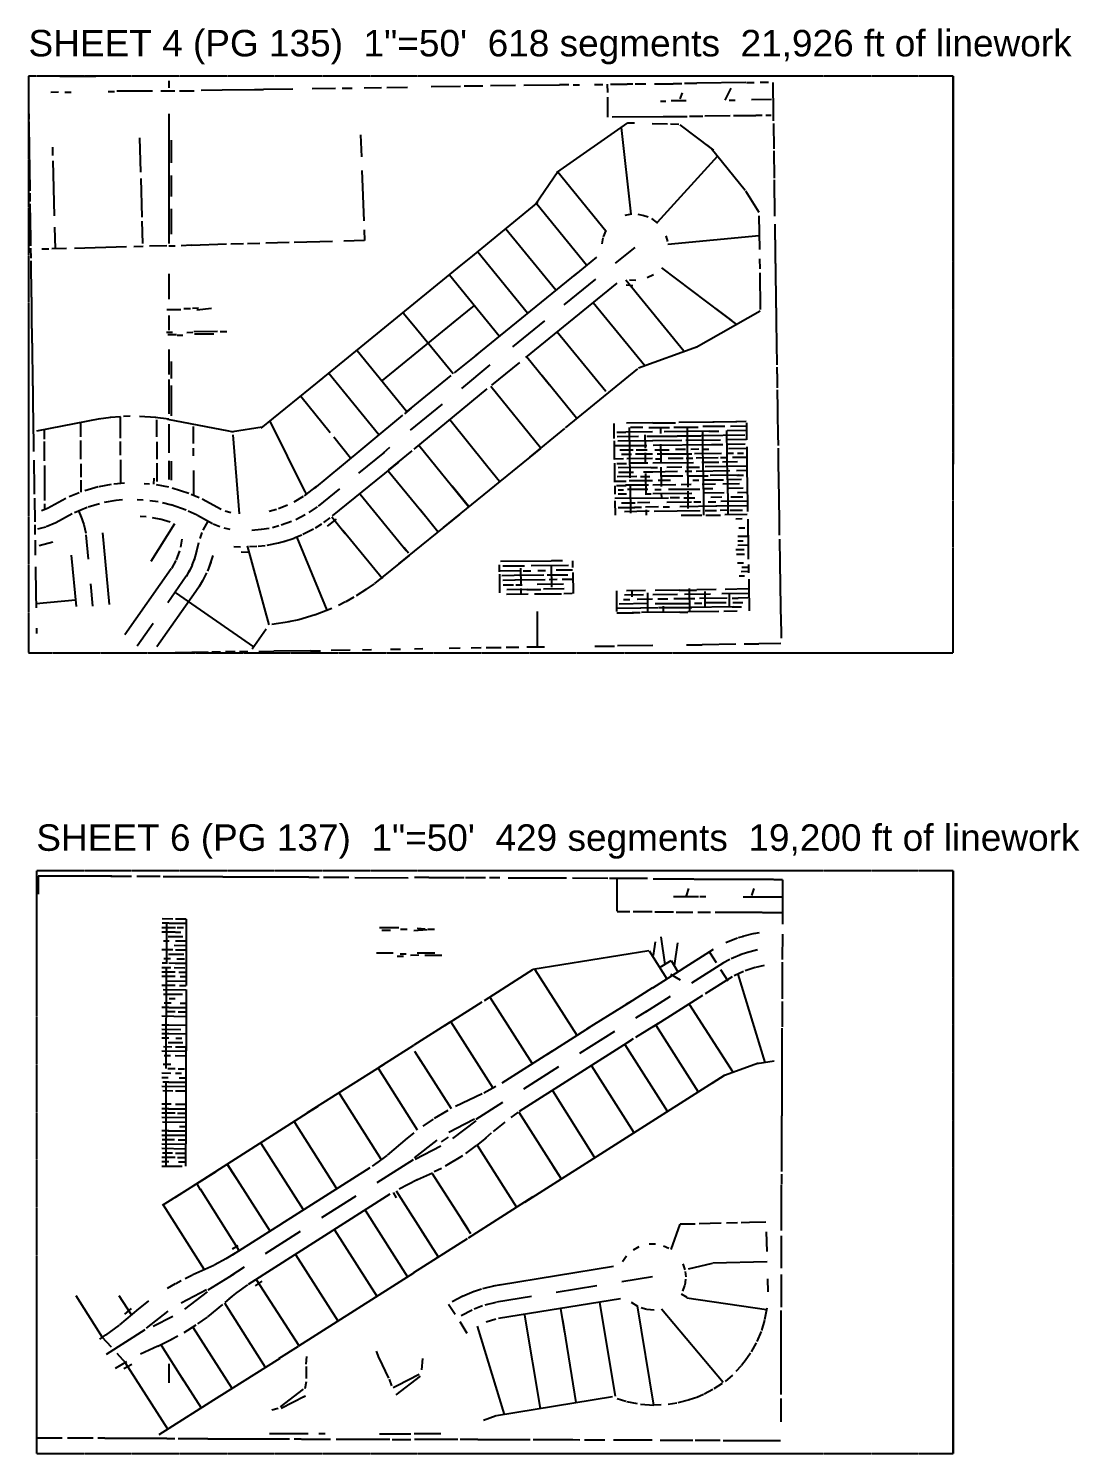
# Model space of a CAD drawing. Extents: x -2600 to 3275, y -994 to 4983.
# Drawn here: x 1688 to 3275, y -994 to 1159 of the extents above; entities that cross this region are included whole.
import ezdxf

# ---------------------------------------------------------------- set-up
doc = ezdxf.new("R2010")
doc.units = 0
doc.linetypes.add('DASHED', pattern=[0.75, 0.5, -0.25])
for name, color, linetype in [('SHEET4_LINEWORK', 3, 'CONTINUOUS'), ('SHEET6_LINEWORK', 6, 'CONTINUOUS'), ('SHEET_FRAME', 8, 'DASHED'), ('TITLEBLOCK', 2, 'CONTINUOUS')]:
    doc.layers.add(name, color=color, linetype=linetype)
doc.styles.get("Standard").update_dxf_attribs({"font": 'Arial'})

msp = doc.modelspace()

# ---------------------------------------------------------------- linework, layer by layer
at = {"layer": 'SHEET4_LINEWORK'}
for p, q in [((1734.8333, 1086.8333), (1789.1667, 1086.8333)), ((1899.5, 1080), (1899.5, 1069.3333)), ((2771.3339, 1077.2892), (2697.3324, 1076.4117)), ((2772.3333, 1077.5), (2783.6667, 1077.5)), ((2793, 1077.8333), (2805.5, 1077.8333)), ((2812, 1077.3333), (2812.3113, 1030.3321)), ((3084.5, 1086.8333), (3084.5, 500.6667)), ((1687.6667, 1054.8333), (1687.6667, 1030.1667)), ((1733.1667, 1062.6667), (1721.3333, 1062.5)), ((1742.6667, 1062.8333), (1752, 1062.8333)), ((1808, 1063.8333), (1817.3333, 1063.8333)), ((1865.334, 1064.4087), (1820.9993, 1064.105)), ((1865.5, 1064.6667), (1875.1667, 1064.6667)), ((1887.5, 1065), (1908.6667, 1065)), ((1915.6667, 1065), (1937.6667, 1065)), ((1980.0005, 1065.6136), (1948.3333, 1065.3333)), ((2029.1674, 1066.4366), (1980.1659, 1065.904)), ((2029.3333, 1066.6667), (2042.5, 1066.6667)), ((2087.0006, 1067.2564), (2042.666, 1066.9154)), ((2151.5, 1068.1667), (2116.3333, 1067.8333)), ((2176.6667, 1068.5), (2161.6667, 1068.3333)), ((2220.8338, 1069.1222), (2194.8333, 1068.8333)), ((2259.9993, 1069.8743), (2229.1667, 1069.3333)), ((2339.9989, 1071.5641), (2295.6667, 1070.8333)), ((2374.1669, 1071.9833), (2345.6667, 1071.6667)), ((2423.5, 1072.6667), (2385.5, 1072.1667)), ((2489.5003, 1073.4559), (2435.8329, 1073.0613)), ((2504, 1073.8333), (2489.6667, 1073.6667)), ((2510.5, 1074), (2519.8333, 1074)), ((2542.5, 1074.5), (2555.3333, 1074.5)), ((2561.8333, 1074.6667), (2562, 1062.3333)), ((2562.3333, 1055.3333), (2562.3333, 1025.1667)), ((2566.8333, 1074.8333), (2591.8333, 1074.8333)), ((2592, 1075.1667), (2600.5, 1075.1667)), ((2604, 1075.3333), (2620.1667, 1075.3333)), ((2633.1667, 1075.5), (2661.5, 1075.5)), ((2661.6667, 1075.8333), (2674.5, 1075.8333)), ((2675, 1062), (2671.5, 1052.5)), ((2678.3333, 1076.1667), (2697.1667, 1076.1667)), ((2748.3333, 1068.8333), (2739.3333, 1050.8333)), ((2642.3333, 1049.3333), (2650.3333, 1049.3333)), ((2680.8333, 1049.6667), (2658.5, 1049.5)), ((2746.1667, 1050.8333), (2755, 1050.8333)), ((2810.1667, 1051.6667), (2779.4993, 1051.4308)), ((1688, 1030), (1688, 1022)), ((1688.1667, 1017.8333), (1688.1667, 995)), ((1899.5, 1029.8333), (1899.5, 834.1667)), ((2592.6667, 1016.6667), (2485.0732, 941.3001)), ((2646.3325, 1025.7552), (2569.4998, 1025.0199)), ((2592.8333, 1016.6667), (2603.1667, 1016.5)), ((2629.6667, 1015.6667), (2652.6667, 1015)), ((2646.5, 1026), (2682.6667, 1026)), ((2657.3333, 1014.8333), (2670.1667, 1014.5)), ((2671.2594, 1013.5685), (2718.584, 977.945)), ((2686.3333, 1026.3333), (2706, 1026.3333)), ((2747.5, 1027.1667), (2709.5, 1026.6667)), ((2752.3333, 1027.5), (2786.1667, 1027.5)), ((2786.3333, 1027.8333), (2795.6667, 1027.8333)), ((2801.3333, 1028), (2809.3333, 1028)), ((2812.6667, 1030.1667), (2812.6667, 1019.5)), ((2812.8333, 1015.3333), (2813.3333, 977.3333)), ((1688.6667, 994.8333), (1688.6667, 960.5)), ((1855.3333, 993.8333), (1856.8333, 942.1667)), ((1903.1667, 990.1667), (1903.1667, 955.8333)), ((2189.2218, 998.3284), (2190.6718, 965.3409)), ((2582.8006, 1009.4963), (2597.6667, 878.5)), ((1723.6667, 979.6667), (1724, 967.1667)), ((2712, 983), (2722.1667, 975.1667)), ((2718.8333, 978.3333), (2770.1101, 914.9224)), ((2813.4815, 973.9998), (2813.937, 932.9993)), ((1689, 960.3333), (1689, 948)), ((1689.2431, 947.8339), (1689.5, 913.6667)), ((1724.3333, 959.1667), (1726.5, 875.8333)), ((2728.3333, 966), (2637.412, 865.7465)), ((1857.1667, 932.5), (1858.6667, 874.1667)), ((1903.1667, 937.1667), (1903.1667, 905.3333)), ((2191.3333, 944.6667), (2193.9656, 868.3321)), ((2487.1667, 942.5), (2453.61, 893.1519)), ((2487.3333, 942.6667), (2559.5, 853.5)), ((2814.0845, 930.3341), (2814.6059, 875.3328)), ((1689.6667, 910), (1689.6667, 897.6667)), ((2770.8333, 913.6667), (2790.8333, 881.3333)), ((1689.8333, 894.1667), (1690.5219, 841.8336)), ((1903.1667, 886.3333), (1903.1667, 848.3333)), ((2456.8333, 896.5), (2358.4907, 815.4756)), ((2455.6667, 894), (2530.4216, 801.7698)), ((1859, 868), (1859.8333, 834.3333)), ((2598.3333, 878.5), (2588.3333, 876.3333)), ((2608, 878.5), (2617.3333, 876.6667)), ((2615.5, 877.1667), (2623.5, 874.3333)), ((2628.5, 871.8333), (2637.6667, 865.1667)), ((2791.0127, 875.8335), (2791.6561, 824.9999)), ((2815, 863.5), (2815.1667, 839.8333)), ((1690.6667, 841.6667), (1690.6667, 830.6667)), ((1727.1667, 858.8333), (1728, 826.3333)), ((2194.5, 855), (2195.1667, 838.6667)), ((2408.7037, 856.3635), (2484, 764)), ((2555.3333, 842.8333), (2553.5, 833.6667)), ((2559.8333, 853.8333), (2555.8333, 844.5)), ((2650.5, 845.6667), (2652.8333, 837.3333)), ((2791.1555, 845.7841), (2653.5125, 832.7023)), ((2815.4167, 839.6673), (2815.6667, 804.1667)), ((1690.8333, 827), (1691, 812)), ((1718.5, 825.8333), (1707.8333, 825.5)), ((1744.8333, 826.5), (1723, 826)), ((1835.8333, 829), (1757.0032, 826.8809)), ((1860.8333, 829.6667), (1846.6667, 829.3333)), ((1896.6631, 830.646), (1870.5, 830)), ((1899.5, 830.8333), (1909.3333, 830.8333)), ((1933.8333, 831.5), (1918.3333, 830.8333)), ((1986.6626, 832.9618), (1934.0009, 831.3032)), ((2012.3333, 833.5), (1993.1667, 833.1667)), ((2037.3333, 834.3333), (2018.3333, 833.8333)), ((2081.3333, 835.5), (2045.9988, 834.7206)), ((2146.8354, 837.0674), (2088.8333, 835.8333)), ((2195, 838.5), (2164.1667, 837.6667)), ((2366.1667, 821.5), (2441.385, 729.5423)), ((2603.3333, 828.3333), (2573.6667, 804.3333)), ((1691.2358, 808.1673), (1691.7724, 753.1661)), ((2343.3686, 803.6608), (2126.9046, 626.7461)), ((2360.3333, 817.3333), (2335.8789, 797.6505)), ((2545.5, 813.6667), (2511.2542, 785.394)), ((2643.8333, 797.5), (2757.1918, 712.0333)), ((2792, 811.1667), (2792.1667, 796.1667)), ((2815.8952, 804.0007), (2816.6342, 736.9996)), ((1899.5, 788.1667), (1899.5, 750.1667)), ((2323.5, 786.8333), (2398.8333, 694.6667)), ((2515.9516, 789.5593), (2362.5814, 664.4002)), ((2544.1667, 780.3333), (2496.5, 741.5)), ((2589.8333, 779.5), (2677.6667, 672)), ((2595.5, 779.1667), (2604.8333, 778.6667)), ((2631.5, 786.6667), (2622.3333, 782.1667)), ((2792.3783, 789.6672), (2793, 734.3333)), ((2576.3333, 774.3333), (2438.5731, 661.9105)), ((2590.6667, 772), (2600.5, 771)), ((1692, 753), (1692, 742.8333)), ((1692.3333, 742.6667), (1692.3333, 705.8333)), ((1896.6667, 734.6667), (1917.6667, 734.5)), ((1922.3333, 736), (1932.3333, 736)), ((1944.3333, 736.5), (1935.1667, 736.1667)), ((1964.1667, 735.8333), (1942, 733.6667)), ((2360.8333, 740.6667), (2329.2754, 714.7012)), ((2540.735, 744.9197), (2618.5, 649.6972)), ((2792.9639, 731.8972), (2696.4162, 677.3149)), ((2725.3333, 736), (2749.5, 717.8333)), ((2817, 736.8333), (2817, 715.3333)), ((1899.5, 725.6667), (1899.5, 703.5)), ((2331.782, 716.8962), (2222, 627.1667)), ((2253.6667, 729.6667), (2269, 710.8333)), ((2269.4134, 710.7325), (2329.1667, 638)), ((2467.0031, 717.4963), (2418.8333, 678.1667)), ((2817.2218, 715.1673), (2817.9641, 650.8329)), ((1692.8333, 705.6667), (1692.8333, 683.8333)), ((1896.3333, 700.5), (1905, 700.5)), ((1898, 696.8333), (1911, 696.8333)), ((1912.1667, 695.5), (1920.8333, 695.5)), ((1936, 699.6667), (1927, 699.5)), ((1973, 701.3333), (1937.1667, 700.8333)), ((1967.6667, 697.5), (1938.3333, 697.1667)), ((1977.1667, 701.5), (1987.1667, 701.5)), ((2486.4284, 700.6078), (2559.8445, 611.3425)), ((1693.0459, 683.6672), (1693.7742, 619.3327)), ((1899.5, 674.1667), (1899.5, 636.1667)), ((2183.9226, 672.7699), (2259.3333, 580.6667)), ((2698.3333, 678.1667), (2608.8965, 645.9912)), ((1903.1667, 656), (1903.1667, 630.1667)), ((2365.6667, 667.1667), (2330.6667, 638.6667)), ((2384.5177, 650.6812), (2341.5, 615.3333)), ((2429.34, 654.4917), (2387, 620.3333)), ((2440.1667, 662.8333), (2474.6532, 620.6556)), ((2818.1667, 647.3333), (2818.1667, 637.5)), ((1899.5, 628.6667), (1899.5, 576.6667)), ((2131.8333, 631), (2038.8333, 555.1667)), ((2141.3333, 638.1667), (2216.8125, 545.6497)), ((2325.5, 634.6667), (2257.2927, 578.9203)), ((2463.4354, 634.7493), (2515.3333, 570.6667)), ((2607.3442, 644.9868), (2498.113, 555.7324)), ((2818.5, 637.3333), (2818.5, 616.1667)), ((1694, 619.1667), (1694.1667, 595.6667)), ((1903.1667, 619.5), (1903.1667, 573.6667)), ((2098.8333, 603.6667), (2143.3333, 548.6667)), ((2379.8022, 614.5378), (2269.6292, 523.7122)), ((2385.8333, 618.8333), (2461.1667, 525.8333)), ((2818.75, 613.3341), (2819, 584.3333)), ((1694.3333, 594.8333), (1695.1842, 530.1669)), ((2265.8333, 585.6667), (2255.6667, 577.1667)), ((2312.3333, 591.5), (2264.2933, 552.253)), ((2819.2361, 584.1672), (2819.5897, 537.4994)), ((1795.1667, 569.3333), (1699.6667, 550.8333)), ((1766.1667, 563.6667), (1766.1667, 542.3333)), ((1811.8333, 571.5), (1793.5, 569)), ((1826.5047, 572.6089), (1810.8333, 571.3333)), ((1826.1667, 572.5), (1826.1667, 540)), ((1841, 573.1667), (1831.3333, 573)), ((1855.1667, 573.1667), (1879.8333, 571.6667)), ((1878.8333, 571.6667), (1899.5273, 569.2321)), ((1881.1667, 567.8333), (1881.1667, 542.3333)), ((1897.8145, 569.0701), (1989.6667, 551.1667)), ((1899.5, 561.5), (1899.5, 517.8333)), ((2052.3333, 565.6667), (2104.4979, 459.9167)), ((2252.6667, 574.8333), (2154.0988, 493.0475)), ((2324, 568.1667), (2379.298, 499.305)), ((2571.8333, 562.3333), (2571.8333, 539.8333)), ((2630.3338, 563.2914), (2591.1667, 562.8333)), ((2630.5, 563.5), (2665, 563.5)), ((2723.3332, 564.347), (2670.1665, 563.6782)), ((2757.5006, 564.7547), (2721.3333, 564.5)), ((2771.6667, 565.1667), (2756, 565)), ((2772.1667, 563.1667), (2772.1667, 537.6667)), ((1711.1667, 552.8333), (1711.3333, 538.5)), ((1936.3333, 557.6667), (1936.3333, 532.1667)), ((1987, 551.5), (1996.6667, 549.8333)), ((2040.8333, 556.8333), (1995.8333, 549.8333)), ((1996.5, 545.3333), (2005.8333, 426)), ((2148.7856, 541.9619), (2174, 510.3333)), ((2497.3333, 554.8333), (2444.5428, 511.448)), ((2576.5, 549.1667), (2590, 549.1667)), ((2608.8294, 542.8917), (2577, 542.3333)), ((2630, 549.8333), (2590.1666, 549.3385)), ((2595.1667, 556.1667), (2596.1693, 480.1667)), ((2615.6667, 556.3333), (2596.8333, 556.1667)), ((2618.8333, 545), (2619, 525)), ((2621.8333, 543), (2630, 543)), ((2624.6667, 556.5), (2655.8333, 556.5)), ((2630.1667, 543), (2667.5, 543)), ((2642.1667, 555.6667), (2642.1667, 547)), ((2716.1672, 550.623), (2647.6667, 549.8333)), ((2662.5, 557), (2699.3333, 557)), ((2667.6667, 543.5), (2703.3333, 543.5)), ((2682.3333, 557), (2682.3333, 534.8333)), ((2769.5, 544.6667), (2703.4993, 543.8902)), ((2705.6667, 550.6667), (2705.6667, 536.5)), ((2739.6667, 557.8333), (2705.9997, 557.5354)), ((2715.1667, 550.8333), (2730.1667, 550.8333)), ((2742.1667, 551.5), (2743.1396, 477.1663)), ((2772, 551.6667), (2742.8333, 551.1667)), ((2772, 558.5), (2748, 558)), ((1695.3333, 530), (1695.3333, 519.8333)), ((1711.3333, 535), (1711.3333, 506)), ((1766.3333, 536.8333), (1766.3333, 508.3333)), ((1826.3333, 535), (1826.3333, 514.6667)), ((1881.3333, 534.8333), (1881.3333, 508.6667)), ((1936.5, 524.8333), (1936.5, 513.3333)), ((2225.2446, 519.0707), (2186.1667, 487.3333)), ((2233.1667, 525.8333), (2223.6667, 518)), ((2266.9129, 520.9024), (2231.6667, 492.1667)), ((2277.3333, 529.6667), (2352.3699, 437.0928)), ((2460.9703, 524.4978), (2314.2276, 405.4637)), ((2572.1667, 536.3333), (2572.5, 508)), ((2572.3333, 528.8333), (2599.1667, 528.8333)), ((2630.3337, 536.1187), (2577.6661, 535.7398)), ((2580.6667, 522.3333), (2601, 522.3333)), ((2599.3333, 529.3333), (2621.6667, 529.3333)), ((2605.3333, 522.5), (2622.3333, 522.5)), ((2619.1667, 517.8333), (2619.3333, 502.8333)), ((2674.3337, 536.4558), (2630.4994, 536.0678)), ((2719.5007, 530.2713), (2631.3333, 529.3333)), ((2633.6667, 522.6667), (2655.3333, 522.6667)), ((2642.5, 531.3333), (2642.7636, 508.6678)), ((2680.1667, 523.1667), (2665.1667, 523)), ((2733.1674, 537.2244), (2680.332, 536.8722)), ((2682.5479, 534.6672), (2683.3333, 466.3333)), ((2700.3333, 523.3333), (2688.3333, 523.1667)), ((2734.5, 517.1667), (2693.4993, 516.7328)), ((2705.5, 523.6667), (2715.5, 523.6667)), ((2705.9005, 536.3339), (2706.2623, 489.6661)), ((2719.6667, 530.5), (2736.6667, 530.5)), ((2772.1667, 538), (2740.9999, 537.6719)), ((2742.5, 517.5), (2752.5, 517.5)), ((2770.3333, 531.1667), (2744.3333, 530.8333)), ((2772.3333, 524.5), (2745.1667, 524.1667)), ((2758.6667, 517.6667), (2767.6667, 517.6667)), ((2772.5, 527), (2772.5, 516.3333)), ((2819.8333, 537.3333), (2819.8333, 529.3333)), ((2820, 525.1667), (2820.2465, 489.6661)), ((1695.6667, 507), (1696.1598, 464.8333)), ((1711.6667, 498.8333), (1711.6667, 445.8333)), ((1766.5, 501.5), (1766.5, 481.1667)), ((1826.5, 507.3333), (1826.5, 471.6667)), ((1881.5, 502.3333), (1881.5, 474.8333)), ((1899.5, 506), (1899.5, 477.5)), ((1903.1667, 505.5), (1903.1667, 476.8333)), ((2160.3333, 498.5), (2118.9839, 464.3178)), ((2246.3813, 503.9409), (2146.587, 422.9314)), ((2374.8333, 505), (2399.1667, 475)), ((2586.1667, 508.8333), (2572.6667, 508.6667)), ((2572.6667, 502.1667), (2573, 473.6667)), ((2576.5, 502), (2591.1667, 502)), ((2627.5004, 495.7944), (2578.1667, 495.3333)), ((2598.5, 515.6667), (2583.5, 515.5)), ((2630.1667, 509.3333), (2591.4995, 509.0667)), ((2623.1667, 502.5), (2594.6667, 502.1667)), ((2630.3333, 516), (2604.3333, 515.8333)), ((2627.6667, 496), (2637.8333, 495.8333)), ((2692.3336, 503.1496), (2630.5, 502.3333)), ((2634.5, 509.1667), (2644.5, 509.1667)), ((2675.5007, 516.2142), (2637.1667, 516)), ((2642.8333, 510.6667), (2643, 502.6667)), ((2642.8333, 496.5), (2643.3333, 467.3333)), ((2674.6667, 496.3333), (2652, 496)), ((2676.3333, 509.6667), (2653.6667, 509.3333)), ((2675.6667, 516.5), (2689.8333, 516.5)), ((2681, 509.8333), (2691.3333, 509.8333)), ((2681.6667, 496.5), (2701.1667, 496.5)), ((2729.1622, 510.5869), (2696, 510)), ((2704.6667, 503.6667), (2730.1667, 503.6667)), ((2772.6683, 497.7176), (2709.6667, 496.8333)), ((2743, 510.6667), (2733.1667, 510.5)), ((2758.8333, 504.1667), (2736.1667, 504)), ((2772.6667, 511.1667), (2751.1667, 510.8333)), ((2772.8333, 516.1667), (2772.8333, 481)), ((1766.6667, 476.5), (1766.6667, 458.6667)), ((1876.8333, 479.6667), (1876.6667, 470.5)), ((1936.6667, 491.1667), (1936.6667, 454.3333)), ((2230.8333, 490.8333), (2287.3229, 422.3247)), ((2573.1667, 475.3333), (2590.5, 475.3333)), ((2606.5, 482.3333), (2576.6667, 482)), ((2578.6667, 488.6667), (2601.3333, 488.6667)), ((2630.334, 475.9054), (2595, 475.6667)), ((2612.1667, 482.5), (2626, 482.5)), ((2616.6667, 489.1667), (2630.3333, 489.1667)), ((2619.6667, 486.6667), (2619.9425, 455.4995)), ((2667.8244, 489.9998), (2630.5, 489)), ((2657.5, 476.1667), (2638.6667, 476)), ((2675.8341, 482.8839), (2642.1667, 482.6667)), ((2689.8333, 489.8333), (2679.3333, 489.6667)), ((2684.5, 483.3333), (2714.1667, 483.3333)), ((2691.3333, 476.6667), (2700.1667, 476.6667)), ((2747.1672, 490.6225), (2696.3333, 490)), ((2706, 477), (2737.6667, 477)), ((2706.5323, 489.5003), (2707.1039, 436.3327)), ((2759.5005, 484.1146), (2717.4993, 483.7396)), ((2764.5, 477.6667), (2743.1667, 477.3333)), ((2743.5, 477), (2743.5, 456.6667)), ((2772.8333, 491.1667), (2757, 490.8333)), ((2757.5, 484.3333), (2767.8333, 484.3333)), ((2773.1579, 480.8332), (2773.8333, 429.5)), ((2820.5, 489.5), (2820.5, 479.1667)), ((2820.6711, 479.0001), (2821.5, 416)), ((1696.3333, 464.6667), (1696.3333, 455.3333)), ((1764, 457.5), (1749, 451.3333)), ((1793.1378, 466.4358), (1772.6667, 460.6667)), ((1812.3333, 470), (1793.8333, 466.5)), ((1832.5, 472), (1816.6667, 470.6667)), ((1862.3333, 471.8333), (1870.5, 471.3333)), ((1880.5, 470), (1899.3333, 466.5)), ((1904.5, 465.1667), (1929.6667, 457)), ((1933.1667, 455.6667), (1945.5, 450.5)), ((2102.6667, 452.1667), (2088.6667, 443.5)), ((2102.5, 464.5), (2106.8333, 455.6667)), ((2122.8333, 467.8333), (2103.8333, 453)), ((2157.3333, 463.8333), (2125.1667, 437.6667)), ((2188.6667, 455.6667), (2258.2711, 370.6157)), ((2327.5, 468.1667), (2352.1667, 438)), ((2573.1667, 468), (2573.3333, 455.3333)), ((2576, 468.8333), (2590.6667, 468.8333)), ((2578.1667, 462.1667), (2586.3333, 462.1667)), ((2591.1667, 455.6667), (2578.5, 455.5)), ((2624.1667, 469.3333), (2589.4995, 469.0646)), ((2623.3333, 462.6667), (2592.3326, 462.4387)), ((2596.5619, 468.834), (2597, 427)), ((2619.1667, 456.1667), (2628, 456.1667)), ((2689.8336, 456.6235), (2630.4986, 456.1966)), ((2665.6658, 469.7205), (2630.5, 469.1667)), ((2633.5, 462.6667), (2643.5, 462.6667)), ((2643.5, 457.5), (2643.6667, 448.8333)), ((2654.1667, 463), (2666.8333, 463)), ((2667, 463.3333), (2701.5, 463.3333)), ((2688.6667, 470), (2673.6667, 469.8333)), ((2683.5, 460.1667), (2683.7889, 434.1662)), ((2725.5, 470.6667), (2705.3333, 470.3333)), ((2738.6667, 457.5), (2706.3331, 457.1861)), ((2721.3333, 463.8333), (2707, 463.6667)), ((2761.5, 471), (2736.6667, 470.8333)), ((2743.8333, 456.5), (2743.8333, 423.8333)), ((2767, 464.5), (2745.5, 464.3333)), ((2773.1667, 458.1667), (2758.6667, 457.8333)), ((1696.5, 449.6667), (1697.027, 413.8337)), ((1716.3333, 434), (1707.3333, 430.1667)), ((1711.8333, 441.1667), (1711.8333, 432.3333)), ((1743.8333, 448.8333), (1716.5, 434)), ((1776.3333, 435.5), (1757, 427.5)), ((1795, 441.1667), (1777.8333, 436)), ((1819.6667, 445.8333), (1802, 442.8333)), ((1829.8333, 446.8333), (1819.3333, 445.8333)), ((1851.6667, 447.3333), (1860.6667, 447.1667)), ((1870.8333, 446.1667), (1883.5, 444.3333)), ((1890, 443), (1903.5, 439.6667)), ((1903.1667, 440), (1926, 431.6667)), ((1928.8333, 430.5), (1942.5, 424.1667)), ((1950, 448.3333), (1978.6771, 432.8527)), ((1984.5, 430.5), (1993.3333, 427.8333)), ((2062.5, 432.5), (2051.1667, 429.5)), ((2079, 438.8333), (2065.5, 433.5)), ((2123.8333, 436.6667), (2111.3333, 428)), ((2279.8333, 431.6667), (2306.1655, 399.3324)), ((2654.4988, 449.767), (2573.5, 448.8333)), ((2573.5, 445.5), (2573.8333, 424)), ((2578.3333, 435.6667), (2603.6667, 435.6667)), ((2583.1667, 442.5), (2604, 442.5)), ((2602.8333, 436), (2613.8333, 436)), ((2626.1667, 442.8333), (2607.3333, 442.6667)), ((2639.1615, 436.4835), (2619.8333, 436.1667)), ((2620.5, 432), (2620.5, 423.8333)), ((2646.5, 436.3333), (2655.8333, 436.3333)), ((2689, 443.3333), (2651.8328, 443.0805)), ((2671, 450), (2656.8333, 449.8333)), ((2727.1663, 437.3632), (2671.6669, 436.6517)), ((2677.5, 450.1667), (2694.3333, 450.1667)), ((2703.3333, 443.6667), (2692.5, 443.5)), ((2707.3333, 437.5), (2707.3333, 424)), ((2710, 430.6667), (2726.8333, 430.6667)), ((2714.3333, 444), (2726, 444)), ((2735, 450.8333), (2718.1667, 450.6667)), ((2773.6676, 438.0771), (2725.9993, 437.5645)), ((2744.5, 431.1667), (2732.6667, 430.8333)), ((2773.6667, 444.8333), (2733.3333, 444.3333)), ((2747.1667, 431.3333), (2766.3333, 431.3333)), ((2748.6667, 451.3333), (2766.6667, 451.3333)), ((1697.1667, 409.5), (1697.3333, 394.5)), ((1728.8333, 412.1667), (1714.5, 406.1667)), ((1753.8333, 426), (1729.1667, 412.3333)), ((1763.5, 429.5), (1767.1667, 421)), ((1766.8333, 422.1667), (1771.3333, 409.8333)), ((1771.3333, 409.6667), (1774.1667, 396.6667)), ((1856.3333, 422.1667), (1865.3333, 421.6667)), ((1908.3333, 410.6667), (1872.3108, 353.8476)), ((1874.3333, 420.5), (1887.3333, 418)), ((1886.3333, 418.3333), (1901.8333, 414)), ((1943.1667, 423.8333), (1965.5, 411.3333)), ((1958.6667, 415), (1951.1667, 401)), ((1966.6667, 410.8333), (1976.8333, 406.6667)), ((2085, 414.1667), (2069.3333, 408.5)), ((2105.6667, 424.5), (2091.3808, 416.9106)), ((2130, 410.3333), (2120.8333, 404.3333)), ((2143, 419.8333), (2133.5, 412.6667)), ((2152.3333, 418), (2139, 407.1667)), ((2151, 416.8333), (2142.1667, 409.3333)), ((2145.6667, 421.5), (2166.1667, 396.3333)), ((2338.6667, 425), (2246.706, 350.3235)), ((2625, 429.6667), (2587.6665, 429.0117)), ((2702.3333, 430.3333), (2632.6667, 429.5)), ((2673.3333, 423.6667), (2704.8333, 423.6667)), ((2710.6667, 424), (2733, 424)), ((2773, 424.8333), (2739.4998, 424.5231)), ((2765.5, 418.1667), (2756.1667, 418)), ((2774.1667, 417.6667), (2774.1667, 393.8333)), ((2821.6667, 415.8333), (2821.6667, 393.5)), ((1713.5, 405.8333), (1701.5, 402.5)), ((1774.5, 394), (1778, 357.3333)), ((1799.5, 397), (1809.3333, 288.6667)), ((1919.3333, 387.8333), (1917.3333, 375.5)), ((1949.6667, 397.6667), (1946.3333, 388.6667)), ((1982.6667, 404.8333), (1991.6667, 402.6667)), ((2039.3333, 402), (2025, 400.8333)), ((2051.3333, 403.8333), (2039.5, 402)), ((2065.8333, 407.5), (2056, 404.8333)), ((2088.8333, 388.8333), (2073.3333, 383.6667)), ((2100.6667, 393.8333), (2089.1667, 389)), ((2093, 390.3333), (2138.0996, 280.1392)), ((2118.3333, 402.8333), (2102.1667, 394.5)), ((2162.5234, 401.0191), (2222.1667, 328)), ((2774.5, 391.6667), (2759.3333, 391.5)), ((2760.5, 404.8333), (2769.6667, 404.8333)), ((2774.5352, 393.6671), (2774.9407, 357.166)), ((2822.0722, 387.5008), (2822.4722, 351.4997)), ((1697.5, 386.1667), (1697.8333, 363.5)), ((1724.5, 382.8333), (1703.8333, 377.5)), ((1916, 370.1667), (1910.8333, 356.3333)), ((1941.6667, 369.6667), (1937.8333, 356.3333)), ((1944.4265, 382.1444), (1939.5, 361.5)), ((1998, 376.5), (2007.6667, 375.8333)), ((2009, 368.3333), (2021.5, 368.1667)), ((2017.8333, 377.6667), (2050.5, 258)), ((2032.5, 376.3333), (2021.5, 375.8333)), ((2045.3333, 377.6667), (2034.3333, 376.6667)), ((2064.6667, 381.3333), (2047.5, 378)), ((2076.1667, 384.6667), (2065.3333, 381.5)), ((2255, 374.8333), (2261.5, 366.8333)), ((2768.6667, 371.6667), (2756, 371.5)), ((2774.5, 378.5), (2759, 378.1667)), ((2759.1667, 384.8333), (2767.1667, 384.8333)), ((1698.1667, 345.8333), (1698.6451, 305.1664)), ((1752.1667, 363.3333), (1759.5315, 286.003)), ((1910.3333, 355.1667), (1903.5, 343.3333)), ((1934.6667, 348.3333), (1929.6667, 338)), ((1938.5, 358.5), (1934.5, 348.1667)), ((1963, 353), (1957.8333, 339.1667)), ((1966, 362.8333), (1960.6667, 346.1667)), ((2262.5, 362.8333), (2210.5, 320.6667)), ((2398.8333, 349), (2398.8333, 338.1667)), ((2477.3341, 354.6047), (2400.4995, 353.7112)), ((2436.667, 346.9648), (2404.1667, 346.6667)), ((2503.5, 348), (2446.8333, 347.3333)), ((2477.3333, 347.5), (2477.8333, 315)), ((2494.1667, 355), (2477.5, 354.8333)), ((2509.3333, 355), (2509.5, 344.8333)), ((2757.1667, 365), (2769, 365)), ((2758.5, 351.6667), (2767.5, 351.6667)), ((2765.3333, 345.1667), (2774.3333, 345.1667)), ((2775.1667, 349.1667), (2775.3333, 336.5)), ((2822.6667, 351.3333), (2823.5329, 285.5004)), ((1903.2839, 342.7506), (1833.0619, 243.1915)), ((1925.8333, 331.5), (1898.1337, 291.4589)), ((1931, 340.8333), (1925.6667, 331.3333)), ((1950.5, 324.5), (1945.5, 316)), ((1956.6667, 336.5), (1949.6667, 322.6667)), ((2431, 339.8333), (2398.8333, 339.3333)), ((2399, 334.5), (2399.3333, 306.5)), ((2421.3333, 332.5), (2402.5, 332.3333)), ((2422.5, 325.5), (2404.3333, 325.3333)), ((2466.1667, 333.1667), (2421.5003, 332.6443)), ((2468.3333, 326.1667), (2422.6671, 325.6326)), ((2431.0417, 343.8338), (2431.3333, 318.1667)), ((2434.8333, 340), (2446.5, 340)), ((2457, 340.3333), (2468.5, 340.3333)), ((2471.1667, 333.5), (2502.5, 333.5)), ((2486, 326.5), (2474.3333, 326.3333)), ((2509.5, 341), (2484.4995, 340.7126)), ((2509.6667, 326.8333), (2493.6667, 326.5)), ((2509.6667, 337.5), (2510.1667, 305.6667)), ((2769, 331.8333), (2761, 331.6667)), ((2775.1667, 338.6667), (2764.1667, 338.5)), ((2775.5, 327.1667), (2775.78, 299.1661)), ((1698.8333, 305), (1699, 283.6667)), ((1781.5, 320.3333), (1784.45, 286.4956)), ((1940.3448, 308.3252), (1881.6667, 225.1667)), ((1909.41, 306.87), (2027.6667, 225)), ((1946.1667, 316.8333), (1936.6667, 303.3333)), ((2198.1667, 312), (2182.6667, 302)), ((2210, 320.3333), (2198.6667, 312.3333)), ((2420.1667, 318.3333), (2404.6667, 318.1667)), ((2442.5003, 304.4804), (2409.8333, 304)), ((2441.3304, 311.679), (2410.3333, 311.1667)), ((2423.8333, 318.5), (2433.3333, 318.5)), ((2431.5, 313.3333), (2431.5, 304.5)), ((2440.5, 311.6667), (2461.5, 311.6667)), ((2451.8333, 304.8333), (2483.1667, 304.8333)), ((2495.6667, 319.5), (2455.8333, 318.999)), ((2496.8333, 312.3333), (2465.3327, 312.0813)), ((2483.3333, 305.1667), (2492.8333, 305.1667)), ((2508.6667, 305.5), (2496.1667, 305.1667)), ((2575.6667, 309.5), (2576, 278.3333)), ((2616.6667, 303.3333), (2588.1667, 303)), ((2619.5, 310), (2591, 309.6667)), ((2599, 309.8333), (2599, 300.5)), ((2622.579, 306.5007), (2622.8333, 277)), ((2667.8333, 303.8333), (2630.5, 303.3333)), ((2670.5006, 310.4167), (2634, 310.1667)), ((2670.3333, 310.6667), (2696.8333, 310.6667)), ((2717.8341, 304.5914), (2678.3333, 304.1667)), ((2685.8333, 313.1667), (2686.3333, 277.6667)), ((2726.3333, 311.3333), (2696.9992, 311.1077)), ((2709.3333, 308.3333), (2709.5, 285.3333)), ((2775.8333, 305.6667), (2735.1665, 305.0107)), ((2775.5, 312.3333), (2739.8354, 311.5691)), ((2746, 305.8333), (2746, 285.3333)), ((1758.5, 295.6667), (1699, 290.1667)), ((2145.8333, 283), (2121, 273.3333)), ((2166.3333, 293), (2155.6667, 287.5)), ((2179, 299.8333), (2166.8333, 293.1667)), ((2612.334, 283.2275), (2576.1667, 283)), ((2622.5, 290.3333), (2579.6679, 289.5948)), ((2586.5, 296.3333), (2596.1667, 296.3333)), ((2630.3333, 297), (2606.8333, 296.6667)), ((2638.6643, 283.7492), (2612.5, 283.5)), ((2634, 290.3333), (2666.3333, 290.3333)), ((2653.5, 297.1667), (2638.5, 297)), ((2689.667, 284.1196), (2639.8328, 283.7392)), ((2646.1667, 286.5), (2646.3333, 277.1667)), ((2694, 297.6667), (2662.4995, 297.3879)), ((2666.5, 290.6667), (2687.1667, 290.6667)), ((2752.8335, 285.1567), (2686.1671, 284.2983)), ((2693.6667, 291), (2704.6667, 291)), ((2742.9975, 298.6266), (2701.1675, 297.79)), ((2741.3333, 291.6667), (2709.1689, 291.183)), ((2750.3333, 298.6667), (2759.6667, 298.6667)), ((2750.5, 285.3333), (2764.8333, 285.3333)), ((2751.3333, 292), (2766.8333, 292)), ((2774, 299), (2759.8333, 298.6667)), ((2776, 298.6667), (2776, 279.1667)), ((2823.6667, 285.3333), (2823.6667, 274.1667)), ((1876, 260.3333), (1851.8333, 226)), ((2081.8333, 262.8333), (2055.1667, 258.5)), ((2095.8333, 266), (2080.5, 262.6667)), ((2120.5, 273.1667), (2096, 266)), ((2456, 278.1667), (2456, 224.6667)), ((2576.3333, 276.3333), (2601.5, 276.3333)), ((2599.5, 276.6667), (2611.5, 276.6667)), ((2671.334, 277.2239), (2613.833, 276.8836)), ((2671.5, 277.5), (2683.5, 277.5)), ((2730.5004, 278.1254), (2683.6663, 277.7109)), ((2758.3333, 278.6667), (2738, 278.5)), ((2823.8039, 273.9996), (2824.3333, 238)), ((1699.6667, 253), (1699.6667, 245)), ((2046.6667, 251.8333), (2025.6667, 221.5)), ((1958.8333, 216.6667), (1908.9999, 216.011)), ((1977.5, 217), (1964.8333, 216.8333)), ((2000, 217.3333), (1985, 217.1667)), ((2019, 217.6667), (2006.3333, 217.5)), ((2035.3333, 218.1667), (2057.8333, 218.1667)), ((2113.6669, 218.9745), (2057.9993, 218.4065)), ((2113.8333, 219.1667), (2128.6667, 219.1667)), ((2173.5, 219.8333), (2145, 219.5)), ((2206, 220.3333), (2192.1667, 220.1667)), ((2249.3333, 221), (2234.3333, 220.8333)), ((2283.3333, 221.8333), (2270.5, 221.6667)), ((2339.8333, 222.8333), (2323, 222.6667)), ((2371.5, 223.3333), (2356.5, 223.1667)), ((2401.6667, 223.6667), (2378.8333, 223.5)), ((2428.3333, 224.1667), (2409.3333, 223.8333)), ((2467, 224.6667), (2440.5, 224.3333)), ((2543.3333, 226.1667), (2572.6667, 226.1667)), ((2630.6673, 227.0944), (2577.4987, 226.6514)), ((2681.6667, 227.8333), (2705, 227.8333)), ((2756.3333, 228.8333), (2705.1668, 228.1601)), ((2768.6667, 229.3333), (2790.6667, 229.3333)), ((2824.1667, 230), (2790.8328, 229.537))]:
    msp.add_line(p, q, dxfattribs=at)
at = {"layer": 'SHEET6_LINEWORK'}
for p, q in [((1702.1667, -121.3333), (1702.1667, -148.5)), ((1702.5, -121), (1813.6667, -121)), ((1811.8333, -121.3333), (1843.3333, -121.3333)), ((1851.5, -121.5), (1886.3333, -121.5)), ((1890.8333, -121.8333), (1909.1667, -121.8333)), ((1909.3333, -122.1667), (1981, -122.1667)), ((1981.1667, -122.5), (2111.1667, -122.5)), ((2111.3333, -122.8333), (2126.6667, -122.8333)), ((2133.3333, -123), (2171.3333, -123.1667)), ((2180.6667, -123.3333), (2261.3331, -123.7085)), ((2270.5, -123.1667), (2292.3333, -123.1667)), ((2292.5, -123.3333), (2345.6667, -123.3333)), ((2347.5, -123.5), (2378, -123.5)), ((2383.8333, -123.6667), (2399.6667, -123.6667)), ((2412.3333, -123.8333), (2433.8333, -123.8333)), ((2434, -124), (2500.1667, -124)), ((2509.1667, -124.1667), (2562.833, -124.402)), ((2565.1667, -124.5), (2583.6667, -124.5)), ((2576.5, -124.6667), (2576.5, -174.3333)), ((2583.8333, -124.6667), (2622.8333, -124.6667)), ((2631, -125.3333), (2650.8333, -125.3333)), ((2646.8333, -125.6667), (2692.8333, -125.6667)), ((2693, -126), (2813.1667, -126)), ((2813.3333, -126.3333), (2826.3333, -126.3333)), ((2826.5, -126.8333), (2826.5, -194.1667)), ((3084.5, -113.1667), (3084.5, -993.5)), ((2684.8333, -140), (2681.1667, -151)), ((2783.1667, -140.1667), (2779.5, -150.5)), ((2661.8333, -152), (2699.5, -152)), ((2701.5, -152.1667), (2710.8333, -152.1667)), ((2767.3332, -152.5345), (2826.5, -152.8333)), ((1889.3333, -185.3333), (1905.5, -185.6667)), ((1889.3333, -192), (1899.8333, -192.1667)), ((1896, -192.1667), (1896, -252.5)), ((1900, -192.5), (1926, -192.5)), ((1909.6667, -185.8333), (1925.8333, -185.8333)), ((1926, -186.1667), (1926, -286.6667)), ((2577, -174.6667), (2596.1667, -174.6667)), ((2601.1667, -174.8333), (2629.5, -174.8333)), ((2633.6667, -175.5), (2662, -175.5)), ((2665.8333, -175.6667), (2691.3333, -175.6667)), ((2698.6667, -175.8333), (2717.6667, -175.8333)), ((2725, -176), (2795.8333, -176)), ((2796.3333, -176.1667), (2826.3333, -176.1667)), ((1889, -198.8333), (1909.5, -198.8333)), ((1889, -205.5), (1909.3333, -205.5)), ((1898.8333, -212.3333), (1920.6667, -212.6667)), ((1909.5, -205.8333), (1918, -205.8333)), ((1912.3333, -199.1667), (1921.6667, -199.1667)), ((2217.8333, -198.8333), (2247.1667, -198.8333)), ((2221.1667, -202.8333), (2234.5, -202.8333)), ((2249.5, -201.6667), (2259.5, -201.6667)), ((2289.8333, -202.3333), (2269.8333, -203.8333)), ((2274.5, -200.1667), (2287, -200.8333)), ((2290.6667, -201.3333), (2301.1667, -201.3333)), ((2642.88, -213.16), (2648.8333, -254.8333)), ((2758.8333, -215), (2744.5, -220.5)), ((2767.8333, -212.3333), (2759.8333, -214.6667)), ((2784, -208.1667), (2766.3333, -212.6667)), ((2791.1667, -207), (2782.8333, -208.5)), ((2826.3333, -209.1667), (2826.1667, -247.1667)), ((1889, -232.3333), (1905.8333, -232.3333)), ((1891.6667, -219), (1900, -219)), ((1907.5, -225.8333), (1925.5, -226.1667)), ((1909.6667, -219.3333), (1925.8333, -219.3333)), ((1909.6667, -232.8333), (1925.8333, -232.8333)), ((2624.5, -234), (2449.3047, -262.4905)), ((2625.0145, -233.9908), (2651.6667, -276.3333)), ((2634, -220.6667), (2631.3333, -241.1667)), ((2668, -222.1667), (2663.1667, -256.8333)), ((2721.8333, -232.1667), (2673.4366, -262.733)), ((2716.1667, -236), (2726.1667, -251.6667)), ((2749.3333, -218.6667), (2741.1667, -222.1667)), ((2788.8333, -232.8333), (2772, -237.1667)), ((1889.3333, -252.5), (1897.8333, -252.5)), ((1892, -245.8333), (1902.3333, -245.8333)), ((1899.1667, -239.5), (1922.3333, -239.5)), ((1899.5, -252.3333), (1909.1667, -252.6667)), ((1909.6667, -253), (1925.8333, -253)), ((1911.6667, -246.1667), (1923.5, -246.3333)), ((2213.5, -237.3333), (2238.5, -237.3333)), ((2244.6667, -242.5), (2254.1667, -242.5)), ((2249, -238.6667), (2258.3333, -238.6667)), ((2277.3333, -240.8333), (2264.5, -241.1667)), ((2274.5, -237.1667), (2301.5, -237.1667)), ((2286.1667, -240.8333), (2312.1667, -240.8333)), ((2657.8333, -249.1667), (2641.3333, -259.5)), ((2658.1667, -249), (2668.6667, -265.8333)), ((2737.3333, -252.1667), (2689, -282.8333)), ((2746.8333, -247.1667), (2736.3333, -252.8333)), ((2765.5, -239.3333), (2748.8333, -246.1667)), ((2773.5, -236.8333), (2762.6667, -240.3333)), ((2798.8333, -256.5), (2785.6667, -259.3333)), ((2826, -251.3333), (2826, -306.8333)), ((1889, -259.3333), (1902.5, -259.3333)), ((1889, -266), (1909.1667, -266.1667)), ((1889, -272.6667), (1909.1667, -272.6667)), ((1895.8333, -259.1667), (1895.1667, -412)), ((1896.8312, -279.6941), (1924.6667, -280)), ((1907.8333, -259.5), (1923.6667, -259.6667)), ((1914.8333, -266.5), (1924.1667, -266.5)), ((1917, -273.1667), (1925.6667, -273.1667)), ((2443.4867, -266.3126), (2376.0188, -309.5294)), ((2449.1667, -262.8333), (2436.1667, -271.1667)), ((2452.5, -262.3333), (2516, -361.8333)), ((2676, -261.3333), (2630.2516, -290.3712)), ((2657.5, -269.6667), (2672, -277.8333)), ((2750.6667, -273.5), (2710, -299.1667)), ((2733, -262.5), (2743.8333, -279.6667)), ((2767.8333, -265.3333), (2753.3333, -272)), ((2759.1343, -269.3944), (2800, -402.6667)), ((2785.5, -259.3333), (2770, -264.5)), ((1889, -286.1667), (1909.3333, -286.1667)), ((1891.1667, -292.8333), (1925.5017, -293.1513)), ((1891.6667, -299.5), (1920.1688, -299.7969)), ((1915.6667, -286.6667), (1925.8333, -286.8333)), ((1925.6667, -292.8333), (1925.6667, -385.5)), ((2630, -290.1667), (2594.1408, -313.219)), ((1889.1667, -319.1667), (1899.5, -319.3333)), ((1892.5, -312.6667), (1903.3333, -312.8333)), ((1899.6667, -319.8333), (1925.5, -319.8333)), ((1900, -306.1667), (1909.1667, -306.1667)), ((1916.6667, -313.1667), (1925.5, -313.1667)), ((2372.3073, -311.6259), (2324.0602, -342.4277)), ((2384.444, -304.3693), (2448.6667, -404.3333)), ((2593.738, -313.4481), (2530.7025, -352.6228)), ((2598.5, -310.3333), (2590, -315.5)), ((2656.8333, -303.1667), (2619.4785, -326.8952)), ((2705.9799, -301.6349), (2631.0552, -349.0872)), ((2685.717, -314.9081), (2751.8333, -417.8333)), ((2825.8333, -311), (2825.8333, -349)), ((1889, -332.5), (1925.3333, -333.1667)), ((1896.8333, -326), (1909.1667, -326)), ((1913.6667, -326.3333), (1925.3333, -326.5)), ((2323.7782, -342.2468), (2269.5, -376.8333)), ((2332.5, -336.8333), (2315.8333, -347.5)), ((2325.6708, -341.664), (2389.1667, -441.3333)), ((2621.5, -325.3333), (2604.3333, -336)), ((2638.9751, -343.7933), (2604.3333, -365.3333)), ((1889, -345.8333), (1899.5, -345.8333)), ((1889, -359), (1899.5, -359)), ((1889, -365.6667), (1899.5, -365.6667)), ((1889.1667, -352.3333), (1917.6667, -352.8333)), ((1897.1663, -359.2066), (1925.3333, -359.5)), ((1899.3327, -346.0596), (1925.3333, -346.3333)), ((2535.126, -350.1025), (2471.1667, -390.6667)), ((2572.5945, -355.8864), (2520.1667, -389.1667)), ((2635.2852, -346.5912), (2699.3333, -447.1667)), ((2825.5, -351.1667), (2825.5, -483.5)), ((1889.1667, -385.5), (1925.1667, -386)), ((1891.5, -378.8333), (1904.1667, -379)), ((1898.5, -372.6667), (1920.6667, -372.6667)), ((1909.6667, -379.3333), (1925.1667, -379.3333)), ((1910.3333, -366), (1919.5, -366)), ((1925.1667, -379.3333), (1925.1667, -525.6667)), ((2269.038, -377.3934), (2217, -410.3333)), ((2270.7695, -385.7687), (2280.3333, -401)), ((2478.6342, -385.7822), (2402.6667, -434)), ((2597.6113, -369.4131), (2429, -476.8333)), ((2601.1667, -367.3333), (2588, -375.8333)), ((2588.5, -375.6667), (2653, -476.6667)), ((1891, -405.3333), (1902.5, -405.5)), ((1892.8333, -392.1667), (1902, -392.1667)), ((1909.3333, -392.3333), (1925.1667, -392.6667)), ((2224.5437, -405.7357), (2108.7384, -479.0166)), ((2276.3441, -394.4931), (2325.8657, -472.3127)), ((2538.0729, -407.7872), (2602, -508.8333)), ((2790.2568, -403.9576), (2739.1667, -422.6667)), ((2814, -400.6667), (2788.3333, -404.6667)), ((1889, -418.6667), (1902.6667, -418.8333)), ((1889, -425.3333), (1898.8333, -425.3333)), ((1898.1667, -412.1667), (1909.1667, -412.1667)), ((1909.6667, -419.1667), (1919, -419.1667)), ((1913.8333, -412.5), (1923.1667, -412.5)), ((1915.3333, -425.8333), (1925, -426)), ((2215.6667, -411.6667), (2274.7686, -504.5412)), ((2488.1667, -409.5), (2435.4199, -442.9698)), ((2738.4084, -422.5226), (2437.0607, -614.2621)), ((2739.5, -422.1667), (2720, -434.5)), ((1889, -438.6667), (1925.0017, -438.9642)), ((1890.5, -432), (1899.5, -432)), ((1890.5, -445.3333), (1905.5, -445.5)), ((1895, -442.1667), (1895, -559.1667)), ((1895.1667, -432), (1895.1667, -442)), ((1899, -432.5), (1925, -432.5)), ((1909.6667, -445.8333), (1925, -445.8333)), ((2156.8333, -449.1667), (2220.1667, -549.5)), ((2372.9873, -450.3061), (2332.5, -469.1667)), ((2393.3333, -439.3333), (2375.3333, -449.1667)), ((2479, -445.3333), (2542.8333, -546.5)), ((1889, -465.3333), (1903.1667, -465.5)), ((1889, -472.1667), (1899.5, -472.1667)), ((1899, -472.6667), (1925, -472.6667)), ((1909.6667, -465.8333), (1925, -466)), ((2124.6667, -469.3333), (2106, -481)), ((2403.7397, -463.2822), (2363.3333, -488.8333)), ((2403.8333, -463), (2395.3333, -468.3333)), ((1889, -478.8333), (1909.1667, -479)), ((1889.1667, -485.6667), (1924.8333, -486.1667)), ((1890.1667, -492.3333), (1924.8325, -492.8836)), ((2108.5501, -479.5785), (1909.2123, -606.8325)), ((1912.8333, -479.3333), (1924.6667, -479.5)), ((2089.6667, -492.8333), (2153.0884, -593.2161)), ((2299.0897, -488.3846), (2283.1667, -499)), ((2321, -475.3333), (2300.5, -487.5)), ((2363.3096, -491.0206), (2328.1667, -517.8333)), ((2361.3333, -488.5), (2333.3623, -503.2216)), ((2407, -492.8333), (2389.6667, -507)), ((2427.3333, -478), (2416, -486)), ((2428.1667, -477.8333), (2490.7686, -576.2078)), ((2825, -483.6667), (2825, -567.3333)), ((1889.1667, -505.8333), (1899.5, -505.8333)), ((1889.1667, -512.5), (1898.8333, -512.5)), ((1898.8333, -506.1667), (1924.8333, -506.1667)), ((1899, -512.8333), (1924.8333, -512.8333)), ((1916, -499.5), (1924.8333, -499.5)), ((2269.8333, -509), (2259.3333, -517.5)), ((2321.6667, -515.8333), (2310.8333, -522.5)), ((2335, -502.1667), (2322.5, -508.8333)), ((2378.8333, -516.5), (2364.3333, -528.1667)), ((2386.5, -509.8333), (2378.1667, -517)), ((1888.9995, -525.8761), (1924.6667, -526.3333)), ((1889, -532.5), (1924.6654, -533.0799)), ((1889.3333, -519), (1908.3333, -519.3333)), ((1913.5, -519.5), (1924.8333, -519.5)), ((1924.8333, -525.8333), (1924.8333, -559.3333)), ((2038.6667, -524.5), (2102.6667, -625)), ((2259.5, -517.3333), (2229.6667, -542.6667)), ((2304.5, -520.3333), (2270, -546.8333)), ((2310.5, -529.1667), (2271.5, -549.5)), ((2364, -528.3333), (2347.6667, -540.5)), ((2365.1667, -528), (2424.7626, -621.3785)), ((1889, -545.8333), (1909.1667, -545.8333)), ((1889, -552.5), (1899.5, -552.5)), ((1889.1667, -559.3333), (1909.5, -559.3333)), ((1890, -539.1667), (1905, -539.3333)), ((1909.6667, -539.6667), (1924.6667, -539.6667)), ((1912.8333, -546.3333), (1923.8333, -546.5)), ((1914, -553), (1924.8333, -553.1667)), ((1988, -557), (2008.6667, -589.3333)), ((1988.4172, -556.8415), (2052.0476, -657.4086)), ((2215.6667, -553.1667), (2206.8333, -559.5)), ((2229, -543.1667), (2213.3333, -555)), ((2268.8333, -549.6667), (2213.8658, -584.884)), ((2343, -543.6667), (2317.1667, -559.5)), ((2479.6667, -559), (2492.3333, -578.6667)), ((1970.5, -567.8333), (1889.4255, -618.9795)), ((1909.6667, -559.6667), (1920, -559.6667)), ((2203.3333, -561.8333), (2068.0752, -647.3553)), ((2274.8333, -580.1667), (2247.5, -594)), ((2297.6667, -569.8333), (2270.8333, -582)), ((2297.3333, -570.3333), (2350.6863, -653.7141)), ((2311.3333, -562.8333), (2300.6667, -568.1667)), ((2824.8333, -571.5), (2824.8333, -586.8333)), ((1941.8333, -586.3333), (1947.1667, -595)), ((1946.7185, -593.9672), (2005.6667, -687.1667)), ((2233.6667, -601.6667), (2019.6667, -738)), ((2238.3333, -599.3333), (2243, -607.5)), ((2242.8333, -596.8333), (2293.208, -675.6403)), ((2824.6667, -587.6667), (2824.6667, -656.8333)), ((1891, -618), (1952.796, -715.7956)), ((2182.1191, -604.7585), (2130.3333, -637.6667)), ((2449.6667, -606), (2352.0256, -668.2068)), ((2196.1667, -625.8333), (2259.9243, -726.6533)), ((2341.8333, -639.8333), (2355.1667, -661.1667)), ((2758.5, -645.1667), (2742.1667, -645.5)), ((2776.5, -644.6667), (2764.3333, -645)), ((2801.5, -644), (2776.6647, -644.5844)), ((2070.6667, -646), (1995.3333, -694)), ((2097.7829, -658.2549), (2045.3333, -692)), ((2149.6667, -655.5), (2213.6667, -756)), ((2279.8333, -654.5), (2306.5, -696.6667)), ((2671.6667, -647.1667), (2658, -685.1667)), ((2694.6674, -646.898), (2671.8333, -647.1667)), ((2734.1693, -645.7907), (2700.8333, -646.5)), ((2802, -658.8333), (2802.6667, -688.5)), ((2824.5, -664.6667), (2824.5, -713.6667)), ((2003.8333, -679.6667), (1995.5, -685)), ((2350.5076, -669.3454), (2269.4018, -720.6782)), ((2609.3333, -681.1667), (2600.8333, -686.1667)), ((2625.3333, -676.8333), (2634.6667, -677)), ((2647, -679.8333), (2655, -683.5)), ((1967.7548, -709.3622), (1935.6667, -723.8333)), ((1986.5, -699.1667), (1968, -709)), ((2000, -691), (1985.8333, -699.5)), ((2090.8333, -693), (2154.7148, -793.2422)), ((2590.8333, -695.6667), (2584.6667, -704)), ((2676.1667, -707), (2679.1667, -715.8333)), ((2720.5, -706.3333), (2683.8333, -714.8333)), ((2803.1667, -704), (2721.1667, -706.1667)), ((1935.3333, -724), (1924.1667, -729.5)), ((1997.7041, -722.3933), (1958.3333, -747)), ((2013.5463, -712.2406), (1993.1667, -725)), ((2031.6667, -730.5), (2096.015, -830.5498)), ((2269.3885, -721.254), (2095.2711, -831.2347)), ((2571.1667, -711), (2399.1667, -739)), ((2630.1667, -726.6667), (2584, -734)), ((2680.1667, -730.1667), (2678.8333, -739.1667)), ((2679.6667, -718.5), (2680.3333, -726.8333)), ((2803.8333, -729.5), (2804.3333, -749.3333)), ((2824.3333, -723), (2824.3333, -772.3333)), ((1909.1667, -737), (1897.1667, -744.3333)), ((1918.3333, -732.5), (1910, -737.1667)), ((1956.6667, -746.5), (1918.1919, -766.2159)), ((1957.5, -749.5), (1923.1667, -775.6667)), ((2003, -750), (1990.5, -760)), ((2018.6667, -738.6667), (2002.5, -750.3333)), ((2040.3333, -733.3333), (2030.1667, -740)), ((2360.6667, -748.8333), (2343, -756.3333)), ((2371.6667, -745.1667), (2361.1667, -748.6667)), ((2392.1667, -740.1667), (2373.3333, -744.6667)), ((2401, -738.6667), (2389.5, -740.8333)), ((2546, -740.3333), (2484.6667, -750.3333)), ((2673.6667, -752.1667), (2682, -757.1667)), ((2678.6667, -739.6667), (2675.5, -748.1667)), ((1699.8333, -761.5), (1699.8333, -778)), ((1759, -755), (1798.9474, -817.5336)), ((1824.1667, -754.8333), (1842.5, -783.6667)), ((1842.5, -774.5), (1832.6667, -783)), ((1869.1667, -763), (1850.6667, -777.5)), ((1980.8333, -768.3333), (1958, -786.8333)), ((1983.6667, -766.1667), (2045.3333, -863)), ((1995, -756.1667), (1984.1667, -765.3333)), ((2322.1667, -767.8333), (2332.1382, -783.2439)), ((2343.8333, -755.8333), (2327.6667, -764.3333)), ((2373.3333, -770.6667), (2361, -775.3333)), ((2393.6667, -765.1667), (2377, -769.5)), ((2447.6885, -756.4699), (2394.3333, -765)), ((2582, -759.6667), (2397.8309, -789.652)), ((2491.1667, -774.5), (2497.1667, -811)), ((2550.1764, -765.5261), (2573.6667, -906.6667)), ((2597.8333, -764.6667), (2607.3333, -771)), ((2606.836, -770.6941), (2631.8333, -920.3333)), ((2613, -773.1667), (2621, -775.3333)), ((2643.8333, -774.8333), (2737, -885.8333)), ((2681.831, -758.1823), (2802.5, -776.1667)), ((2802.8333, -774.1667), (2799.5, -791.5)), ((1699.6667, -778.1667), (1699.6667, -846.8333)), ((1853.6732, -775.1744), (1825.3333, -799)), ((1898.3333, -778.5), (1865.1667, -804)), ((1905.5, -786.5), (1876, -801.6667)), ((1957.3333, -787.3333), (1943, -797.6667)), ((2339.1472, -794.3456), (2350, -811.5)), ((2357.6667, -776.8333), (2341.1667, -785.3333)), ((2393.6667, -790.6667), (2379.1667, -795)), ((2436.9455, -784.5091), (2460.5, -925.6667)), ((2494.0267, -790.9956), (2514.5, -916.6667)), ((2621.5, -775.5), (2632.8333, -776.3333)), ((2799.3333, -792.1667), (2794.6667, -807.6667)), ((2824, -777.3333), (2824, -904.3333)), ((1804.1667, -814.5), (1794.8333, -820.6667)), ((1798.6667, -817.1667), (1812.5, -832.3333)), ((1824.5, -799.6667), (1803.8333, -814.8333)), ((1863.5, -806.8333), (1804.9622, -843.9404)), ((1913.1667, -816.5), (1903.8333, -821.3333)), ((1940.5, -799.5), (1922.3333, -811.1667)), ((1935.9348, -802.8749), (1994.6361, -894.959)), ((2365.5, -801), (2406.0269, -934.3758)), ((2794.1667, -809.1667), (2787.8333, -824.3333)), ((1882.8044, -831.6036), (1856.8333, -843.5)), ((1904.1667, -821.3333), (1883, -831.6667)), ((1888.1667, -829.6667), (1921.7231, -883.2357)), ((2095, -831.6667), (2065.4645, -850.4442)), ((2212.6667, -839), (2216.8333, -849.3333)), ((2787, -826.1667), (2779.1667, -840.1667)), ((1699.5, -847), (1699.5, -965.3333)), ((1835.6667, -854.8333), (1818.5, -865)), ((1821, -841.8333), (1834.1667, -856.6667)), ((1844, -858.8333), (1831.6667, -865.8333)), ((1833.1763, -855.4938), (1897.8333, -956.1667)), ((1899.5, -858.1667), (1899.5, -886.6667)), ((2067.1457, -849.8988), (1974.9589, -907.7679)), ((2107.6667, -847.1667), (2106.6667, -858.6667)), ((2216.6667, -849.1667), (2231.6667, -879.6667)), ((2282.8333, -849.8333), (2281.4711, -866.9977)), ((2771.6667, -851.5), (2764.6667, -860.3333)), ((2778, -842), (2770, -853.6667)), ((1918.6667, -878), (1948.3529, -924.3208)), ((2106.8333, -862.1667), (2107.1667, -880)), ((2232.3333, -881.3333), (2236, -891.3333)), ((2279.1667, -876.5), (2242.5, -904.6667)), ((2277.547, -874.2578), (2244.6965, -891.2245)), ((2750.8333, -875), (2739.8333, -884.5)), ((2764, -861.1667), (2756.1667, -869.8333)), ((2102.4032, -896.375), (2067.8333, -923.1667)), ((2106.8333, -885), (2105.1667, -895.8333)), ((2248.3333, -889.5), (2238.6667, -894.3333)), ((2721.3333, -897), (2708.1667, -904)), ((2735.5, -887.6667), (2723, -896)), ((1976.4946, -906.8248), (1884.3792, -965.3346)), ((2104.7265, -907.2829), (2069.3333, -925.5)), ((2105.8333, -906.6667), (2097.6667, -910.8333)), ((2569.6667, -908), (2394.5, -936.5)), ((2576.8333, -910.5), (2589.8333, -914.5)), ((2591, -914.8333), (2607, -918.1667)), ((2611.8333, -918.8333), (2632.1629, -920.5453)), ((2643.3333, -920.1667), (2633, -920.5)), ((2667, -917.5), (2653.8333, -919.3333)), ((2686, -912.5), (2668.6667, -917.1667)), ((2698.5, -908.1667), (2685.6667, -912.6667)), ((2707.3333, -904.3333), (2697, -908.6667)), ((2823.8333, -910.3333), (2823.8333, -945.8333)), ((2064.6667, -925.6667), (2055.3333, -928.1667)), ((2394.1667, -936.6667), (2375.1667, -943.5)), ((2051.5, -963.1667), (2110, -963.1667)), ((2126, -963.3333), (2136, -963.3333)), ((2218, -963.8333), (2265.1667, -963.8333)), ((2270, -963.5), (2310.5, -963.5)), ((1699.5, -969.6667), (1738.5, -969.8333)), ((1746.6667, -969.8333), (1785.1661, -970.0866)), ((1792.1667, -970), (1802.8333, -970)), ((1803, -970.3333), (1896.5, -970.3333)), ((1896.6667, -970.6667), (1908.6667, -970.6667)), ((1913.6667, -971), (1958.5, -971)), ((1958.6667, -971.3333), (2081.8333, -971.3333)), ((2089, -971.5), (2099.6667, -971.5)), ((2099.8333, -971.6667), (2144, -971.6667)), ((2152.3333, -972), (2233.5, -972)), ((2237, -972.1667), (2265.1667, -972.1667)), ((2270.5, -972), (2336.1667, -972)), ((2339.6667, -972), (2366.1667, -972)), ((2366.3333, -972.3333), (2445.5, -972.3333)), ((2450, -972.5), (2510, -972.5)), ((2505.8333, -972.5), (2520.6667, -972.6667)), ((2527.6667, -972.6667), (2558.1667, -972.6667)), ((2571.1667, -972.8333), (2629.5, -972.8333)), ((2641.6667, -973.1667), (2691.3331, -973.3845)), ((2694.6667, -973.5), (2732.6667, -973.5)), ((2736.8333, -973.6667), (2823.5, -973.6667))]:
    msp.add_line(p, q, dxfattribs=at)
at = {"layer": 'SHEET_FRAME'}
for p, q in [((3084.5, 1086.8333), (1687.6667, 1086.8333)), ((1687.6667, 1086.8333), (1687.6667, 216.011)), ((3084.5, 216.011), (3084.5, 1086.8333)), ((1687.6667, 216.011), (3084.5, 216.011)), ((3084.5, -113.1667), (1699.5, -113.1667)), ((1699.5, -113.1667), (1699.5, -993.5)), ((3084.5, -993.5), (3084.5, -113.1667)), ((1699.5, -993.5), (3084.5, -993.5))]:
    msp.add_line(p, q, dxfattribs=at)

# ---------------------------------------------------------------- texts
at = {"layer": 'TITLEBLOCK'}
for s, p in [('SHEET 4 (PG 135)  1"=50\'  618 segments  21,926 ft of linework', (1687.6667, 1116.8333)), ('SHEET 6 (PG 137)  1"=50\'  429 segments  19,200 ft of linework', (1699.5, -83.1667))]:
    msp.add_text(s, height=40, dxfattribs=at).set_placement(p)

doc.saveas('drawing.dxf')
